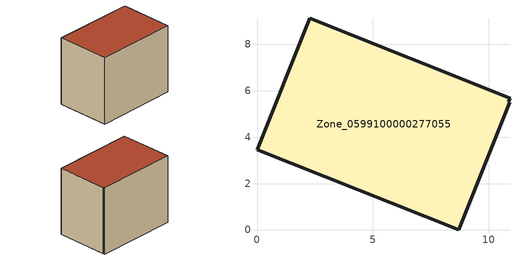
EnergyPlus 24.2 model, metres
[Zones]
Zone_0599100000277055
 floor ground (C_G): 10.91,5.68 10.84,5.52 10.9,5.5 8.69,0 0,3.47 2.27,9.14 z0.43
 wall outside (C_F): 10.91,5.68 2.27,9.14 0,3.47 8.69,0 10.9,5.5 10.84,5.52 10.91,5.68 z0.43:8.13
 roof outside (C_R): 10.84,5.52 10.91,5.68 2.27,9.14 0,3.47 8.69,0 10.9,5.5 z8.13
[BUILDING]
Pand.0599100000277055: North Axis=0; Terrain=City; Loads Convergence Tolerance Value=0.04; Temperature Convergence Tolerance Value=0.4; Solar Distribution=FullExterior; Maximum Number of Warmup Days=25; Minimum Number of Warmup Days=1
[Site:Location]
Rotterdam.The.Hague.AP_ZH_NLD Design_Conditions: Latitude=51.96; Longitude=4.45; Time Zone=1; Elevation=-4.5
[SITE:GROUNDTEMPERATURE:BUILDINGSURFACE]
18, 18, 18, 18, 18, 18, 18, 18, 18, 18, 18, 18
[MATERIAL] Thermal Absorptance=0.9; Solar Absorptance=0.7; Visible Absorptance=0.7
Name | Roughness | Thickness | Conductivity | Density | Specific Heat
G.TI.1965-1974 | MediumSmooth | 0.15 | 0.882353 | 540 | 1210
F.TI.1965-1974 | Rough | 0.3 | 0.697674 | 1920 | 840
R.TI.1965-1974 | MediumRough | 0.2 | 0.232558 | 1500 | 1000
[CONSTRUCTION]
C_G: G.TI.1965-1974
C_F: F.TI.1965-1974
C_R: R.TI.1965-1974
[ZONE]
Zone_0599100000277055: Type=1; Multiplier=1; Ceiling Height=Autocalculate; Volume=Autocalculate; Floor Area=autocalculate; Part of Total Floor Area=Yes
[ZONEINFILTRATION:DESIGNFLOWRATE]
Infil_Zone_0599100000277055: Zone or ZoneList or Space or SpaceList=Zone_0599100000277055; Schedule=AlwaysOn; Design Flow Rate Calculation Method=Flow/Area; Flow Rate per Floor Area=0.003; Constant Term Coefficient=1; Temperature Term Coefficient=0; Velocity Term Coefficient=0; Velocity Squared Term Coefficient=0
[HVACTEMPLATE:ZONE:IDEALLOADSAIRSYSTEM]
Zone_0599100000277055: Maximum Heating Supply Air Temperature=50; Minimum Cooling Supply Air Temperature=13; Maximum Heating Supply Air Humidity Ratio=0.0156; Minimum Cooling Supply Air Humidity Ratio=0.0077; Heating Limit=NoLimit; Cooling Limit=NoLimit; Dehumidification Control Type=ConstantSensibleHeatRatio; Cooling Sensible Heat Ratio=0.7; Dehumidification Setpoint=60; Humidification Control Type=None; Humidification Setpoint=30; Outdoor Air Method=None; Outdoor Air Flow Rate per Person=0.00944; Outdoor Air Flow Rate per Zone Floor Area=0; Outdoor Air Flow Rate per Zone=0; Demand Controlled Ventilation Type=None; Outdoor Air Economizer Type=NoEconomizer; Heat Recovery Type=None; Sensible Heat Recovery Effectiveness=0.7; Latent Heat Recovery Effectiveness=0.65
[ZONECONTROL:THERMOSTAT]
ThermostatControl_Zone_0599100000277055: Zone or ZoneList=Zone_0599100000277055; Control Type Schedule=DualSetpointControlType; Control 1=Thermostat_Zone_0599100000277055; Temperature Difference Between Cutout And Setpoint=0
[THERMOSTATSETPOINT:DUALSETPOINT]
Thermostat_Zone_0599100000277055: Heating Setpoint Temperature Schedule=HeatingSetpoint_Zone_0599100000277055; Cooling Setpoint Temperature Schedule=CoolingSetpoint_Zone_0599100000277055
[SCHEDULE:COMPACT]
HeatingSetpoint_Zone_0599100000277055: Through: 12/31, For: AllDays, Until: 24:00, 21
CoolingSetpoint_Zone_0599100000277055: Through: 12/31, For: AllDays, Until: 24:00, 24
DualSetpointControlType: Through: 12/31, For: AllDays, Until: 24:00, 4
AlwaysOn: Through: 12/31, For: AllDays, Until: 24:00, 1
